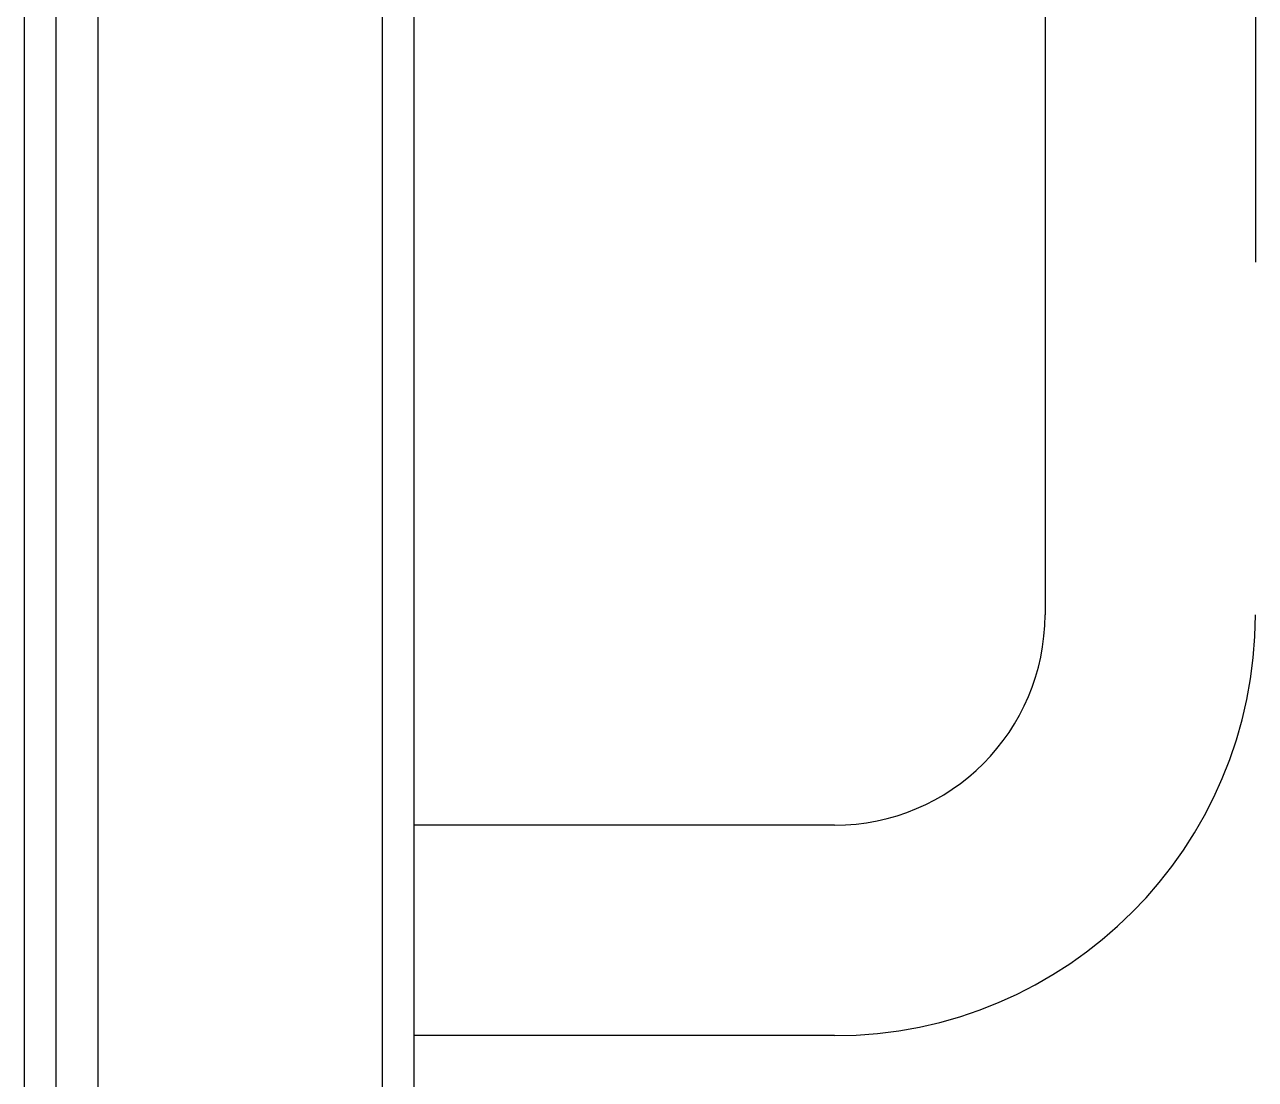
# Model space of a CAD drawing. Extents: x -3080 to 28500, y -1326 to 31609.
# Drawn here: x 6626.96 to 6632.81, y 26378.55 to 26383.57 of the extents above; entities that cross this region are included whole.
import ezdxf

# ---------------------------------------------------------------- set-up
doc = ezdxf.new("R2010")
doc.units = 0
doc.header["$LTSCALE"] = 100
doc.layers.add('0-xref', color=8, linetype='Continuous')
doc.layers.add('188K-SM-07-F10-MECH-CR PIPE-Y2257103$0$AP7P1-SM-08-FNN-120-A(4)-SMP$0$15P6-SM-08-FNN-320-A(10)-UIS-TCM$0$15P6-SM-08-FNN-00-(@10)170308-MIC$0$0-CDS', color=140, linetype='Continuous')

# ---------------------------------------------------------------- blocks, each defined once
blk = doc.blocks.new('188K-SM-07-F10-MECH-CR PIPE-Y2257103$0$CDS-CVD')
at = {"layer": '188K-SM-07-F10-MECH-CR PIPE-Y2257103$0$AP7P1-SM-08-FNN-120-A(4)-SMP$0$15P6-SM-08-FNN-320-A(10)-UIS-TCM$0$15P6-SM-08-FNN-00-(@10)170308-MIC$0$0-CDS', "ltscale": 0.1}
for p, q in [((6627.11, -72972.4769), (6627.11, -72925.4769)), ((6627.31, -72972.7522), (6627.31, -72926.2522)), ((6628.81, -72926.4022), (6628.81, -72972.7522)), ((6628.66, -72926.5522), (6628.66, -72972.4522)), ((6626.96, -72972.6269), (6626.96, -72941.6358)), ((6632.81, -72943.3259), (6632.81, -72952.3259)), ((6631.81, -72945.0022), (6631.81, -72954.0022)), ((6630.81, -72955.0022), (6628.81, -72955.0022)), ((6630.81, -72956.0022), (6628.81, -72956.0022))]:
    blk.add_line(p, q, dxfattribs=at)
for radius in [2, 1]:
    blk.add_arc((6630.81, -72954.0022), radius, 270, 0, dxfattribs=at)
blk = doc.blocks.new('188K-SM-07-F10-MECH-CR PIPE-Y2257103')
blk.add_blockref('188K-SM-07-F10-MECH-CR PIPE-Y2257103$0$CDS-CVD', (0, 99334.7631))

msp = doc.modelspace()

# ---------------------------------------------------------------- block references
at = {"layer": '0-xref'}
msp.add_blockref('188K-SM-07-F10-MECH-CR PIPE-Y2257103', (0, 0), dxfattribs=at)

doc.saveas('drawing.dxf')
